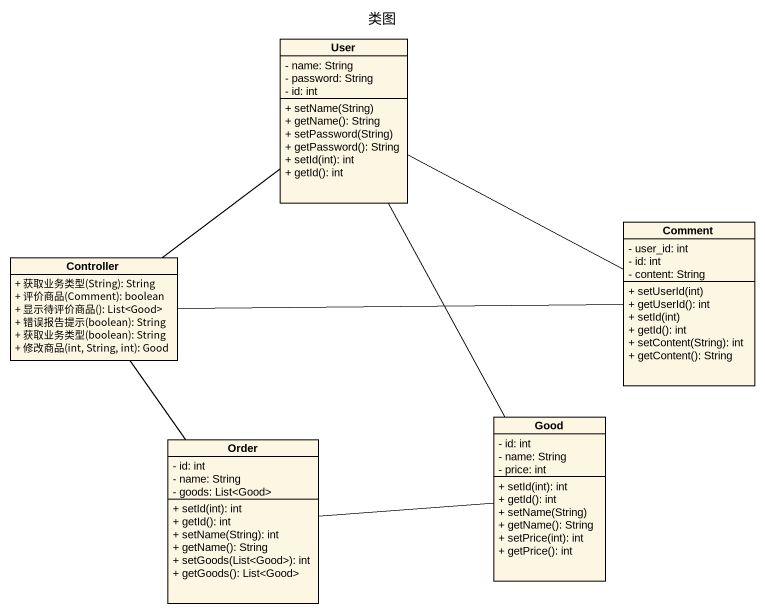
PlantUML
@startuml
title 类图
hide circle
hide empty members
skinparam classAttributeIconSize 0
class User {
  - name: String
  - password: String
  - id: int
  + setName(String)
  + getName(): String
  + setPassword(String)
  + getPassword(): String
  + setId(int): int
  + getId(): int
}
class Comment {
  - user_id: int
  - id: int
  - content: String
  + setUserId(int)
  + getUserId(): int
  + setId(int)
  + getId(): int
  + setContent(String): int
  + getContent(): String
}
class Controller {
  + 获取业务类型(String): String
  + 评价商品(Comment): boolean
  + 显示待评价商品(): List<Good>
  + 错误报告提示(boolean): String
  + 获取业务类型(boolean): String
  + 修改商品(int, String, int): Good
}
class Good {
  - id: int
  - name: String
  - price: int
  + setId(int): int
  + getId(): int
  + setName(String)
  + getName(): String
  + setPrice(int): int
  + getPrice(): int
}
class Order {
  - id: int
  - name: String
  - goods: List<Good>
  + setId(int): int
  + getId(): int
  + setName(String): int
  + getName(): String
  + setGoods(List<Good>): int
  + getGoods(): List<Good>
}
User -right- Comment
User -- Controller
User -- Good
Controller -right- Comment
Controller -- Order
Good -left- Order
@enduml
